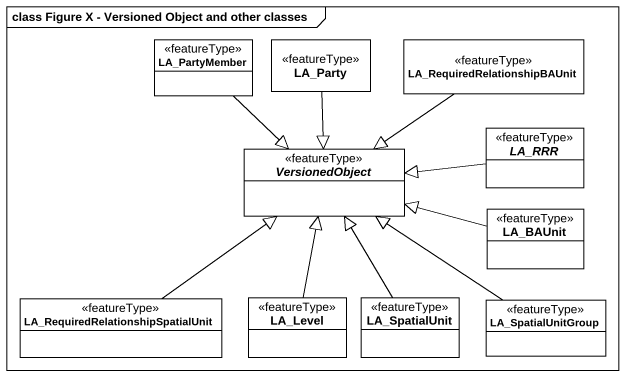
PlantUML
@startuml
mainframe class Figure X - Versioned Object and other classes
hide circle
hide empty members
class LA_PartyMember <<featureType>> #FFFFFF
class LA_Party <<featureType>> #FFFFFF
class "LA_RequiredRelationshipBAUnit" as LA_RequiredRelationshipBAUni <<featureType>> #FFFFFF
abstract class VersionedObject <<featureType>> #FFFFFF
abstract class LA_RRR <<featureType>> #FFFFFF
class LA_BAUnit <<featureType>> #FFFFFF
class "LA_RequiredRelationshipSpatialUnit" as LA_RequiredRelationshipSpati <<featureType>> #FFFFFF
class LA_Level <<featureType>> #FFFFFF
class LA_SpatialUnit <<featureType>> #FFFFFF
class LA_SpatialUnitGroup <<featureType>> #FFFFFF
LA_PartyMember --|> VersionedObject
LA_Party --|> VersionedObject
LA_RequiredRelationshipBAUni --|> VersionedObject
LA_RRR -left-|> VersionedObject
LA_BAUnit -left-|> VersionedObject
LA_RequiredRelationshipSpati -up-|> VersionedObject
LA_Level -up-|> VersionedObject
LA_SpatialUnit -up-|> VersionedObject
LA_SpatialUnitGroup -up-|> VersionedObject
@enduml
